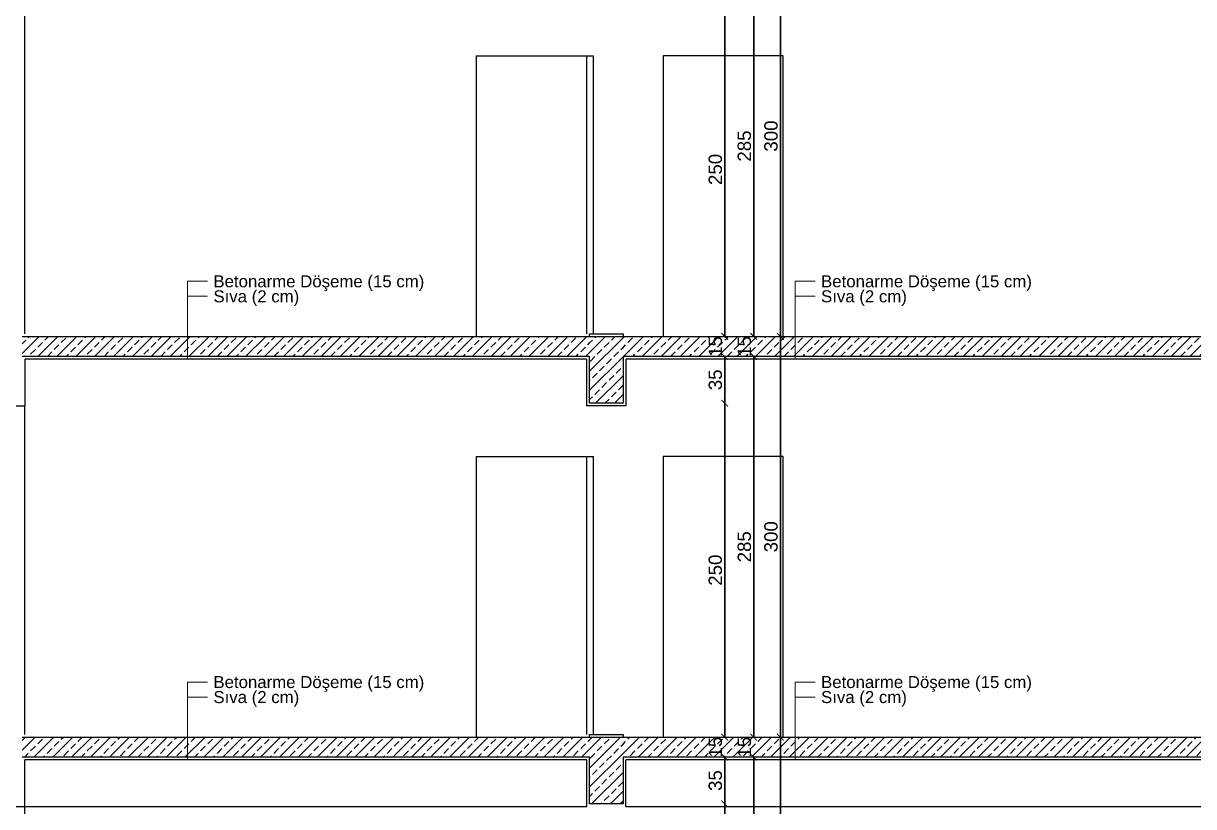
# Model space of a CAD drawing. Header units: millimetres. Extents: x 2232 to 85269, y -3593 to 5869.
# Drawn here: x 76502 to 77378, y 4588 to 5174 of the extents above; entities that cross this region are included whole.
import ezdxf

# ---------------------------------------------------------------- set-up
doc = ezdxf.new("R2010")
doc.units = ezdxf.units.MM
doc.layers.add('Standart', color=7, linetype='Continuous')
doc.layers.add('ölçü iç', color=170, linetype='Continuous', lineweight=9)
doc.layers.add('ÖLÇÜ İÇ', color=7, linetype='Continuous', lineweight=9)
doc.styles.add('arial_1_18', font='arial.ttf', dxfattribs={"height": 0.2})
doc.styles.get("Standard").update_dxf_attribs({"font": 'arial.ttf'})
doc.dimstyles.new('zulay iç ölçü', dxfattribs={"dimtxt": 10, "dimasz": 5, "dimexe": 0.18, "dimexo": 0, "dimgap": 2, "dimtad": 3, "dimdec": 0, "dimzin": 0, "dimdsep": 46, "dimtxsty": 'Standard', "dimblk": 'ARCHTICK', "dimcen": 0.09, "dimse1": 1, "dimse2": 1, "dimadec": 0, "dimazin": 0, "dimtfac": 1, "dimtdec": 0, "dimtix": 1, "dimtofl": 0, "dimtmove": 0, "dimatfit": 3, "dimldrblk": 'ARCHTICK', "dimfxl": 1, "dimtolj": 1, "dimtzin": 0, "dimarcsym": 0})
pattern_1 = [(45, (0, 0), (-7.07107, 7.07107), []), (45, (7.071, 0), (-7.07107, 7.07107), [5, -2.5])]

# ---------------------------------------------------------------- blocks, each defined once
blk = doc.blocks.new('IDE936Entity11019')
at = {"layer": 'Standart', "color": 173, "linetype": 'Continuous', "lineweight": 5}
for points in [[(673.79, 791.25), (673.79, 733)], [(673.79, 791.25), (688.79, 791.25)], [(673.79, 780), (688.79, 780)]]:
    blk.add_lwpolyline(points, dxfattribs=at)
at = {"layer": 'Standart', "color": 173, "linetype": 'Continuous', "lineweight": 5, "style": 'arial_1_18'}
for s, p in [('Betonarme Döşeme (15 cm)', (693.29, 786.75)), ('Sıva (2 cm)', (693.29, 775.5))]:
    blk.add_text(s, height=9, dxfattribs=at).set_placement(p)
blk = doc.blocks.new('IDE936Entity11020')
at = {"layer": 'Standart', "color": 173, "linetype": 'Continuous', "lineweight": 5}
for points in [[(1128.79, 791.25), (1128.79, 733)], [(1128.79, 791.25), (1143.79, 791.25)], [(1128.79, 780), (1143.79, 780)]]:
    blk.add_lwpolyline(points, dxfattribs=at)
at = {"layer": 'Standart', "color": 173, "linetype": 'Continuous', "lineweight": 5, "style": 'arial_1_18'}
for s, p in [('Betonarme Döşeme (15 cm)', (1148.29, 786.75)), ('Sıva (2 cm)', (1148.29, 775.5))]:
    blk.add_text(s, height=9, dxfattribs=at).set_placement(p)
blk = doc.blocks.new('IDE936Entity11030')
at = {"layer": 'Standart', "color": 173, "linetype": 'Continuous', "lineweight": 5}
for points in [[(1128.79, 491.25), (1128.79, 433)], [(1128.79, 491.25), (1143.79, 491.25)], [(1128.79, 480), (1143.79, 480)]]:
    blk.add_lwpolyline(points, dxfattribs=at)
at = {"layer": 'Standart', "color": 173, "linetype": 'Continuous', "lineweight": 5, "style": 'arial_1_18'}
for s, p in [('Betonarme Döşeme (15 cm)', (1148.29, 486.75)), ('Sıva (2 cm)', (1148.29, 475.5))]:
    blk.add_text(s, height=9, dxfattribs=at).set_placement(p)
blk = doc.blocks.new('IDE936Entity11031')
at = {"layer": 'Standart', "color": 173, "linetype": 'Continuous', "lineweight": 5}
for points in [[(673.79, 491.25), (673.79, 433)], [(673.79, 491.25), (688.79, 491.25)], [(673.79, 480), (688.79, 480)]]:
    blk.add_lwpolyline(points, dxfattribs=at)
at = {"layer": 'Standart', "color": 173, "linetype": 'Continuous', "lineweight": 5, "style": 'arial_1_18'}
for s, p in [('Betonarme Döşeme (15 cm)', (693.29, 486.75)), ('Sıva (2 cm)', (693.29, 475.5))]:
    blk.add_text(s, height=9, dxfattribs=at).set_placement(p)
blk = doc.blocks.new('IDE936Entity11076')
at = {"layer": 'Standart', "linetype": 'Continuous', "lineweight": -3}
h = blk.add_hatch(dxfattribs=at)
h.set_pattern_fill('ANSI33', color=171, scale=40, style=0)
h.set_pattern_definition(pattern_1)
h.paths.add_polyline_path([(1000, 700), (975, 700), (975, 750), (1000, 750)])
blk = doc.blocks.new('IDE936Entity11080')
at = {"layer": 'Standart', "linetype": 'Continuous', "lineweight": -3}
h = blk.add_hatch(dxfattribs=at)
h.set_pattern_fill('ANSI33', color=171, scale=40, style=0)
h.set_pattern_definition(pattern_1)
h.paths.add_polyline_path([(975, 735), (550, 735), (550, 750), (975, 750)])
blk = doc.blocks.new('IDE936Entity11081')
at = {"layer": 'Standart', "linetype": 'Continuous', "lineweight": -3}
h = blk.add_hatch(dxfattribs=at)
h.set_pattern_fill('ANSI33', color=171, scale=40, style=0)
h.set_pattern_definition(pattern_1)
h.paths.add_polyline_path([(1435, 735), (1000, 735), (1000, 750), (1435, 750)])
blk = doc.blocks.new('IDE936Entity11088')
at = {"layer": 'Standart', "linetype": 'Continuous', "lineweight": -3}
h = blk.add_hatch(dxfattribs=at)
h.set_pattern_fill('ANSI33', color=171, scale=40, style=0)
h.set_pattern_definition(pattern_1)
h.paths.add_polyline_path([(1000, 400), (975, 400), (975, 450), (1000, 450)])
blk = doc.blocks.new('IDE936Entity11099')
at = {"layer": 'Standart', "linetype": 'Continuous', "lineweight": -3}
h = blk.add_hatch(dxfattribs=at)
h.set_pattern_fill('ANSI33', color=171, scale=40, style=0)
h.set_pattern_definition(pattern_1)
h.paths.add_polyline_path([(1435, 435), (1000, 435), (1000, 450), (1435, 450)])
blk = doc.blocks.new('IDE936Entity11100')
at = {"layer": 'Standart', "linetype": 'Continuous', "lineweight": -3}
h = blk.add_hatch(dxfattribs=at)
h.set_pattern_fill('ANSI33', color=171, scale=40, style=0)
h.set_pattern_definition(pattern_1)
h.paths.add_polyline_path([(975, 435), (550, 435), (550, 450), (975, 450)])
blk = doc.blocks.new('IDE936Entity11160')
at = {"layer": 'Standart', "color": 159, "linetype": 'Continuous', "lineweight": -3}
blk.add_lwpolyline([(973, 752), (973, 960.05)], dxfattribs=at)
blk = doc.blocks.new('IDE936Entity11185')
at = {"layer": 'Standart', "color": 159, "linetype": 'Continuous', "lineweight": -3}
blk.add_lwpolyline([(1030, 960.05), (1030, 750.05)], dxfattribs=at)
blk = doc.blocks.new('IDE936Entity11186')
at = {"layer": 'Standart', "color": 159, "linetype": 'Continuous', "lineweight": -3}
blk.add_lwpolyline([(1120, 750.05), (1120, 960.05)], dxfattribs=at)
blk = doc.blocks.new('IDE936Entity11187')
at = {"layer": 'Standart', "color": 159, "linetype": 'Continuous', "lineweight": -3}
blk.add_lwpolyline([(1120, 960.05), (1030, 960.05)], dxfattribs=at)
blk = doc.blocks.new('IDE936Entity11188')
at = {"layer": 'Standart', "color": 159, "linetype": 'Continuous', "lineweight": -3}
blk.add_lwpolyline([(552, 752), (552, 998)], dxfattribs=at)
blk = doc.blocks.new('IDE936Entity11189')
at = {"layer": 'Standart', "color": 159, "linetype": 'Continuous', "lineweight": -3}
blk.add_lwpolyline([(890, 960.05), (890, 750.05)], dxfattribs=at)
blk = doc.blocks.new('IDE936Entity11190')
at = {"layer": 'Standart', "color": 159, "linetype": 'Continuous', "lineweight": -3}
blk.add_lwpolyline([(978, 752), (978, 960.05)], dxfattribs=at)
blk = doc.blocks.new('IDE936Entity11191')
at = {"layer": 'Standart', "color": 159, "linetype": 'Continuous', "lineweight": -3}
blk.add_lwpolyline([(890, 960.05), (973, 960.05)], dxfattribs=at)
blk = doc.blocks.new('IDE936Entity11204')
at = {"layer": 'Standart', "color": 159, "linetype": 'Continuous', "lineweight": -3}
blk.add_lwpolyline([(973, 452), (973, 660.05)], dxfattribs=at)
blk = doc.blocks.new('IDE936Entity11213')
at = {"layer": 'Standart', "color": 159, "linetype": 'Continuous', "lineweight": -3}
blk.add_lwpolyline([(552, 452), (552, 698)], dxfattribs=at)
blk = doc.blocks.new('IDE936Entity11214')
at = {"layer": 'Standart', "color": 159, "linetype": 'Continuous', "lineweight": -3}
blk.add_lwpolyline([(890, 660.05), (890, 450.05)], dxfattribs=at)
blk = doc.blocks.new('IDE936Entity11215')
at = {"layer": 'Standart', "color": 159, "linetype": 'Continuous', "lineweight": -3}
blk.add_lwpolyline([(978, 452), (978, 660.05)], dxfattribs=at)
blk = doc.blocks.new('IDE936Entity11216')
at = {"layer": 'Standart', "color": 159, "linetype": 'Continuous', "lineweight": -3}
blk.add_lwpolyline([(890, 660.05), (973, 660.05)], dxfattribs=at)
blk = doc.blocks.new('IDE936Entity11218')
at = {"layer": 'Standart', "color": 159, "linetype": 'Continuous', "lineweight": -3}
blk.add_lwpolyline([(1030, 660.05), (1030, 450.05)], dxfattribs=at)
blk = doc.blocks.new('IDE936Entity11219')
at = {"layer": 'Standart', "color": 159, "linetype": 'Continuous', "lineweight": -3}
blk.add_lwpolyline([(1120, 450.05), (1120, 660.05)], dxfattribs=at)
blk = doc.blocks.new('IDE936Entity11220')
at = {"layer": 'Standart', "color": 159, "linetype": 'Continuous', "lineweight": -3}
blk.add_lwpolyline([(1120, 660.05), (1030, 660.05)], dxfattribs=at)
blk = doc.blocks.new('IDE936Entity11240')
at = {"layer": 'Standart', "color": 159, "linetype": 'Continuous', "lineweight": -3}
blk.add_lwpolyline([(552, 52), (552, 398)], dxfattribs=at)
blk = doc.blocks.new('IDE936Entity11254')
at = {"layer": 'Standart', "color": 159, "linetype": 'Continuous', "lineweight": -3}
blk.add_lwpolyline([(552, 398), (973, 398)], dxfattribs=at)
blk = doc.blocks.new('IDE936Entity11255')
at = {"layer": 'Standart', "color": 159, "linetype": 'Continuous', "lineweight": -3}
blk.add_lwpolyline([(1002, 398), (1433, 398)], dxfattribs=at)
blk = doc.blocks.new('IDE936Entity11369')
at = {"layer": 'Standart', "color": 159, "linetype": 'Continuous', "lineweight": -3}
blk.add_lwpolyline([(975, 700), (975, 735)], dxfattribs=at)
blk = doc.blocks.new('IDE936Entity11370')
at = {"layer": 'Standart', "color": 159, "linetype": 'Continuous', "lineweight": -3}
blk.add_lwpolyline([(1000, 700), (975, 700)], dxfattribs=at)
blk = doc.blocks.new('IDE936Entity11371')
at = {"layer": 'Standart', "color": 159, "linetype": 'Continuous', "lineweight": -3}
blk.add_lwpolyline([(975, 750.05), (1000, 750)], dxfattribs=at)
blk = doc.blocks.new('IDE936Entity11372')
at = {"layer": 'Standart', "color": 159, "linetype": 'Continuous', "lineweight": -3}
blk.add_lwpolyline([(1000, 750), (1030, 750.05)], dxfattribs=at)
blk = doc.blocks.new('IDE936Entity11376')
at = {"layer": 'Standart', "color": 159, "linetype": 'Continuous', "lineweight": -3}
blk.add_lwpolyline([(550, 750), (890, 750.05)], dxfattribs=at)
blk = doc.blocks.new('IDE936Entity11386')
at = {"layer": 'Standart', "color": 159, "linetype": 'Continuous', "lineweight": -3}
blk.add_lwpolyline([(975, 735), (550, 735)], dxfattribs=at)
blk = doc.blocks.new('IDE936Entity11387')
at = {"layer": 'Standart', "color": 159, "linetype": 'Continuous', "lineweight": -3}
blk.add_lwpolyline([(1435, 735), (1000, 735)], dxfattribs=at)
blk = doc.blocks.new('IDE936Entity11403')
at = {"layer": 'Standart', "color": 159, "linetype": 'Continuous', "lineweight": -3}
blk.add_lwpolyline([(550, 450), (890, 450.05)], dxfattribs=at)
blk = doc.blocks.new('IDE936Entity11404')
at = {"layer": 'Standart', "color": 159, "linetype": 'Continuous', "lineweight": -3}
blk.add_lwpolyline([(975, 400), (975, 435)], dxfattribs=at)
blk = doc.blocks.new('IDE936Entity11405')
at = {"layer": 'Standart', "color": 159, "linetype": 'Continuous', "lineweight": -3}
blk.add_lwpolyline([(1000, 400), (975, 400)], dxfattribs=at)
blk = doc.blocks.new('IDE936Entity11406')
at = {"layer": 'Standart', "color": 159, "linetype": 'Continuous', "lineweight": -3}
blk.add_lwpolyline([(975, 450.05), (1000, 450)], dxfattribs=at)
blk = doc.blocks.new('IDE936Entity11407')
at = {"layer": 'Standart', "color": 159, "linetype": 'Continuous', "lineweight": -3}
blk.add_lwpolyline([(1000, 450), (1030, 450.05)], dxfattribs=at)
blk = doc.blocks.new('IDE936Entity11440')
at = {"layer": 'Standart', "color": 159, "linetype": 'Continuous', "lineweight": -3}
blk.add_lwpolyline([(1000, 435), (1000, 400)], dxfattribs=at)
blk = doc.blocks.new('IDE936Entity11441')
at = {"layer": 'Standart', "color": 159, "linetype": 'Continuous', "lineweight": -3}
blk.add_lwpolyline([(1435, 435), (1000, 435)], dxfattribs=at)
blk = doc.blocks.new('IDE936Entity11443')
at = {"layer": 'Standart', "color": 159, "linetype": 'Continuous', "lineweight": -3}
blk.add_lwpolyline([(975, 435), (550, 435)], dxfattribs=at)
blk = doc.blocks.new('IDE936Entity11508')
at = {"layer": 'Standart', "color": 159, "linetype": 'Continuous', "lineweight": -3}
blk.add_lwpolyline([(1000, 735), (1000, 700)], dxfattribs=at)
blk = doc.blocks.new('IDE936Entity11657')
at = {"layer": 'Standart', "color": 11, "linetype": 'Continuous', "lineweight": -3}
blk.add_lwpolyline([(975, 750.05), (975, 752)], dxfattribs=at)
blk = doc.blocks.new('IDE936Entity11658')
at = {"layer": 'Standart', "color": 11, "linetype": 'Continuous', "lineweight": -3}
blk.add_lwpolyline([(975, 752), (1000, 752)], dxfattribs=at)
blk = doc.blocks.new('IDE936Entity11659')
at = {"layer": 'Standart', "color": 11, "linetype": 'Continuous', "lineweight": -3}
blk.add_lwpolyline([(1000, 752), (1000, 750)], dxfattribs=at)
blk = doc.blocks.new('IDE936Entity11689')
at = {"layer": 'Standart', "color": 11, "linetype": 'Continuous', "lineweight": -3}
blk.add_lwpolyline([(1433, 733), (1002, 733)], dxfattribs=at)
blk = doc.blocks.new('IDE936Entity11690')
at = {"layer": 'Standart', "color": 11, "linetype": 'Continuous', "lineweight": -3}
blk.add_lwpolyline([(1002, 733), (1002, 698)], dxfattribs=at)
blk = doc.blocks.new('IDE936Entity11691')
at = {"layer": 'Standart', "color": 11, "linetype": 'Continuous', "lineweight": -3}
blk.add_lwpolyline([(1002, 698), (973, 698)], dxfattribs=at)
blk = doc.blocks.new('IDE936Entity11692')
at = {"layer": 'Standart', "color": 11, "linetype": 'Continuous', "lineweight": -3}
blk.add_lwpolyline([(973, 698), (973, 733)], dxfattribs=at)
blk = doc.blocks.new('IDE936Entity11693')
at = {"layer": 'Standart', "color": 11, "linetype": 'Continuous', "lineweight": -3}
blk.add_lwpolyline([(973, 733), (552, 733)], dxfattribs=at)
blk = doc.blocks.new('IDE936Entity11694')
at = {"layer": 'Standart', "color": 11, "linetype": 'Continuous', "lineweight": -3}
blk.add_lwpolyline([(552, 733), (552, 698)], dxfattribs=at)
blk = doc.blocks.new('IDE936Entity11711')
at = {"layer": 'Standart', "color": 11, "linetype": 'Continuous', "lineweight": -3}
blk.add_lwpolyline([(975, 450.05), (975, 452)], dxfattribs=at)
blk = doc.blocks.new('IDE936Entity11712')
at = {"layer": 'Standart', "color": 11, "linetype": 'Continuous', "lineweight": -3}
blk.add_lwpolyline([(975, 452), (1000, 452)], dxfattribs=at)
blk = doc.blocks.new('IDE936Entity11713')
at = {"layer": 'Standart', "color": 11, "linetype": 'Continuous', "lineweight": -3}
blk.add_lwpolyline([(1000, 452), (1000, 450)], dxfattribs=at)
blk = doc.blocks.new('IDE936Entity11738')
at = {"layer": 'Standart', "color": 11, "linetype": 'Continuous', "lineweight": -3}
blk.add_lwpolyline([(1433, 433), (1002, 433)], dxfattribs=at)
blk = doc.blocks.new('IDE936Entity11739')
at = {"layer": 'Standart', "color": 11, "linetype": 'Continuous', "lineweight": -3}
blk.add_lwpolyline([(1002, 398), (1002, 433)], dxfattribs=at)
blk = doc.blocks.new('IDE936Entity11740')
at = {"layer": 'Standart', "color": 11, "linetype": 'Continuous', "lineweight": -3}
blk.add_lwpolyline([(973, 398), (973, 433)], dxfattribs=at)
blk = doc.blocks.new('IDE936Entity11741')
at = {"layer": 'Standart', "color": 11, "linetype": 'Continuous', "lineweight": -3}
blk.add_lwpolyline([(973, 433), (552, 433)], dxfattribs=at)
blk = doc.blocks.new('IDE936Entity11742')
at = {"layer": 'Standart', "color": 11, "linetype": 'Continuous', "lineweight": -3}
blk.add_lwpolyline([(552, 398), (552, 433)], dxfattribs=at)
blk = doc.blocks.new('IDE936Entity11815')
at = {"layer": 'Standart', "color": 159, "linetype": 'Continuous', "lineweight": -3}
blk.add_lwpolyline([(973, 960.05), (978, 960.05)], dxfattribs=at)
blk = doc.blocks.new('IDE936Entity11818')
at = {"layer": 'Standart', "color": 159, "linetype": 'Continuous', "lineweight": -3}
blk.add_lwpolyline([(973, 660.05), (978, 660.05)], dxfattribs=at)
blk = doc.blocks.new('IDE936Entity11848')
at = {"layer": 'Standart', "color": 159, "linetype": 'Continuous', "lineweight": -3}
blk.add_lwpolyline([(1030, 750.05), (1120, 750.05)], dxfattribs=at)
blk = doc.blocks.new('IDE936Entity11849')
at = {"layer": 'Standart', "color": 159, "linetype": 'Continuous', "lineweight": -3}
blk.add_lwpolyline([(1120, 750.05), (1435, 750)], dxfattribs=at)
blk = doc.blocks.new('IDE936Entity11850')
at = {"layer": 'Standart', "color": 159, "linetype": 'Continuous', "lineweight": -3}
blk.add_lwpolyline([(890, 750.05), (975, 750.05)], dxfattribs=at)
blk = doc.blocks.new('IDE936Entity11857')
at = {"layer": 'Standart', "color": 159, "linetype": 'Continuous', "lineweight": -3}
blk.add_lwpolyline([(890, 450.05), (975, 450.05)], dxfattribs=at)
blk = doc.blocks.new('IDE936Entity11858')
at = {"layer": 'Standart', "color": 159, "linetype": 'Continuous', "lineweight": -3}
blk.add_lwpolyline([(1030, 450.05), (1120, 450.05)], dxfattribs=at)
blk = doc.blocks.new('IDE936Entity11859')
at = {"layer": 'Standart', "color": 159, "linetype": 'Continuous', "lineweight": -3}
blk.add_lwpolyline([(1120, 450.05), (1435, 450)], dxfattribs=at)
blk = doc.blocks.new('IDE936Entity11924')
at = {"layer": 'Standart', "color": 11, "linetype": 'Continuous', "lineweight": -3}
blk.add_lwpolyline([(540, 698), (552, 698)], dxfattribs=at)
blk = doc.blocks.new('IDE936Entity11937')
at = {"layer": 'Standart', "color": 11, "linetype": 'Continuous', "lineweight": -3}
blk.add_lwpolyline([(523, 398), (552, 398)], dxfattribs=at)
blk = doc.blocks.new('_ArchTick')
at = {"color": 0, "linetype": 'ByBlock', "const_width": 0.15}
blk.add_lwpolyline([(-0.5, -0.5), (0.5, 0.5)], dxfattribs=at)
blk = doc.blocks.new('*D2443')
at = {"layer": 'Defpoints', "color": 0, "transparency": 16777216}
for p in [(661177.16, -126828.54), (661187, -127078.54), (661204.5, -127078.54)]:
    blk.add_point(p, dxfattribs=at)
at = {"layer": 'ÖLÇÜ İÇ', "color": 0, "lineweight": -2, "transparency": 16777216}
blk.add_line((661204.5, -126828.54), (661204.5, -127078.54), dxfattribs=at)
at = {"layer": 'ÖLÇÜ İÇ', "color": 0, "lineweight": -2, "transparency": 16777216, "xscale": 5, "yscale": 5, "zscale": 5}
for p, rotation in [((661204.5, -126828.54), 90), ((661204.5, -127078.54), 270)]:
    blk.add_blockref('_ArchTick', p, dxfattribs=dict(at, rotation=rotation))
at = {"layer": 'ÖLÇÜ İÇ', "color": 0, "transparency": 16777216, "insert": (661197.5, -126953.54), "char_height": 10, "attachment_point": 5, "rotation": 90}
blk.add_mtext('\\A1;250', dxfattribs=at)
blk = doc.blocks.new('*D2444')
at = {"layer": 'Defpoints', "color": 0, "transparency": 16777216}
for p in [(661246.19, -126778.54), (661246.19, -127078.54), (661246.19, -127078.54)]:
    blk.add_point(p, dxfattribs=at)
at = {"layer": 'ÖLÇÜ İÇ', "color": 0, "lineweight": -2, "transparency": 16777216}
blk.add_line((661246.19, -126778.54), (661246.19, -127078.54), dxfattribs=at)
at = {"layer": 'ÖLÇÜ İÇ', "color": 0, "lineweight": -2, "transparency": 16777216, "xscale": 5, "yscale": 5, "zscale": 5}
for p, rotation in [((661246.19, -126778.54), 90), ((661246.19, -127078.54), 270)]:
    blk.add_blockref('_ArchTick', p, dxfattribs=dict(at, rotation=rotation))
at = {"layer": 'ÖLÇÜ İÇ', "color": 0, "transparency": 16777216, "insert": (661239.19, -126928.54), "char_height": 10, "attachment_point": 5, "rotation": 90}
blk.add_mtext('\\A1;300', dxfattribs=at)
blk = doc.blocks.new('*D2447')
at = {"layer": 'Defpoints', "color": 0, "transparency": 16777216}
for p in [(661197.5, -127078.54), (661197.5, -127093.54), (661204.5, -127093.54)]:
    blk.add_point(p, dxfattribs=at)
at = {"layer": 'ÖLÇÜ İÇ', "color": 0, "lineweight": -2, "transparency": 16777216}
for p, q in [((661204.5, -127078.54), (661204.5, -127073.54)), ((661204.5, -127093.54), (661204.5, -127098.54))]:
    blk.add_line(p, q, dxfattribs=at)
at = {"layer": 'ÖLÇÜ İÇ', "color": 0, "lineweight": -2, "transparency": 16777216, "xscale": 5, "yscale": 5, "zscale": 5}
for p, rotation in [((661204.5, -127078.54), 270), ((661204.5, -127093.54), 90)]:
    blk.add_blockref('_ArchTick', p, dxfattribs=dict(at, rotation=rotation))
at = {"layer": 'ÖLÇÜ İÇ', "color": 0, "transparency": 16777216, "insert": (661197.5, -127086.04), "char_height": 10, "attachment_point": 5, "rotation": 90}
blk.add_mtext('\\A1;15', dxfattribs=at)
blk = doc.blocks.new('*D2448')
at = {"layer": 'Defpoints', "color": 0, "transparency": 16777216}
for p in [(661197.5, -127093.54), (661177.16, -127128.54), (661204.5, -127128.54)]:
    blk.add_point(p, dxfattribs=at)
at = {"layer": 'ÖLÇÜ İÇ', "color": 0, "lineweight": -2, "transparency": 16777216}
blk.add_line((661204.5, -127093.54), (661204.5, -127128.54), dxfattribs=at)
at = {"layer": 'ÖLÇÜ İÇ', "color": 0, "lineweight": -2, "transparency": 16777216, "xscale": 5, "yscale": 5, "zscale": 5}
for p, rotation in [((661204.5, -127093.54), 90), ((661204.5, -127128.54), 270)]:
    blk.add_blockref('_ArchTick', p, dxfattribs=dict(at, rotation=rotation))
at = {"layer": 'ÖLÇÜ İÇ', "color": 0, "transparency": 16777216, "insert": (661197.5, -127111.04), "char_height": 10, "attachment_point": 5, "rotation": 90}
blk.add_mtext('\\A1;35', dxfattribs=at)
blk = doc.blocks.new('*D2449')
at = {"layer": 'Defpoints', "color": 0, "transparency": 16777216}
for p in [(661177.16, -127128.54), (661187, -127378.54), (661204.5, -127378.54)]:
    blk.add_point(p, dxfattribs=at)
at = {"layer": 'ÖLÇÜ İÇ', "color": 0, "lineweight": -2, "transparency": 16777216}
blk.add_line((661204.5, -127128.54), (661204.5, -127378.54), dxfattribs=at)
at = {"layer": 'ÖLÇÜ İÇ', "color": 0, "lineweight": -2, "transparency": 16777216, "xscale": 5, "yscale": 5, "zscale": 5}
for p, rotation in [((661204.5, -127128.54), 90), ((661204.5, -127378.54), 270)]:
    blk.add_blockref('_ArchTick', p, dxfattribs=dict(at, rotation=rotation))
at = {"layer": 'ÖLÇÜ İÇ', "color": 0, "transparency": 16777216, "insert": (661197.5, -127253.54), "char_height": 10, "attachment_point": 5, "rotation": 90}
blk.add_mtext('\\A1;250', dxfattribs=at)
blk = doc.blocks.new('*D2450')
at = {"layer": 'Defpoints', "color": 0, "transparency": 16777216}
for p in [(661246.19, -127078.54), (661246.19, -127378.54), (661246.19, -127378.54)]:
    blk.add_point(p, dxfattribs=at)
at = {"layer": 'ÖLÇÜ İÇ', "color": 0, "lineweight": -2, "transparency": 16777216}
blk.add_line((661246.19, -127078.54), (661246.19, -127378.54), dxfattribs=at)
at = {"layer": 'ÖLÇÜ İÇ', "color": 0, "lineweight": -2, "transparency": 16777216, "xscale": 5, "yscale": 5, "zscale": 5}
for p, rotation in [((661246.19, -127078.54), 90), ((661246.19, -127378.54), 270)]:
    blk.add_blockref('_ArchTick', p, dxfattribs=dict(at, rotation=rotation))
at = {"layer": 'ÖLÇÜ İÇ', "color": 0, "transparency": 16777216, "insert": (661239.19, -127228.54), "char_height": 10, "attachment_point": 5, "rotation": 90}
blk.add_mtext('\\A1;300', dxfattribs=at)
blk = doc.blocks.new('*D2461')
at = {"layer": 'Defpoints', "color": 0, "transparency": 16777216}
for p in [(661178.88, -126793.54), (661226.24, -127078.54), (661226.24, -127078.54)]:
    blk.add_point(p, dxfattribs=at)
at = {"layer": 'ÖLÇÜ İÇ', "color": 0, "lineweight": -2, "transparency": 16777216}
blk.add_line((661226.24, -126793.54), (661226.24, -127078.54), dxfattribs=at)
at = {"layer": 'ÖLÇÜ İÇ', "color": 0, "lineweight": -2, "transparency": 16777216, "xscale": 5, "yscale": 5, "zscale": 5}
for p, rotation in [((661226.24, -126793.54), 90), ((661226.24, -127078.54), 270)]:
    blk.add_blockref('_ArchTick', p, dxfattribs=dict(at, rotation=rotation))
at = {"layer": 'ÖLÇÜ İÇ', "color": 0, "transparency": 16777216, "insert": (661219.24, -126936.04), "char_height": 10, "attachment_point": 5, "rotation": 90}
blk.add_mtext('\\A1;285', dxfattribs=at)
blk = doc.blocks.new('*D2462')
at = {"layer": 'Defpoints', "color": 0, "transparency": 16777216}
for p in [(661220.99, -127078.54), (661178.88, -127093.54), (661226.24, -127093.54)]:
    blk.add_point(p, dxfattribs=at)
at = {"layer": 'ÖLÇÜ İÇ', "color": 0, "lineweight": -2, "transparency": 16777216}
for p, q in [((661226.24, -127078.54), (661226.24, -127073.54)), ((661226.24, -127093.54), (661226.24, -127098.54))]:
    blk.add_line(p, q, dxfattribs=at)
at = {"layer": 'ÖLÇÜ İÇ', "color": 0, "lineweight": -2, "transparency": 16777216, "xscale": 5, "yscale": 5, "zscale": 5}
for p, rotation in [((661226.24, -127078.54), 270), ((661226.24, -127093.54), 90)]:
    blk.add_blockref('_ArchTick', p, dxfattribs=dict(at, rotation=rotation))
at = {"layer": 'ÖLÇÜ İÇ', "color": 0, "transparency": 16777216, "insert": (661219.24, -127086.04), "char_height": 10, "attachment_point": 5, "rotation": 90}
blk.add_mtext('\\A1;15', dxfattribs=at)
blk = doc.blocks.new('*D2463')
at = {"layer": 'Defpoints', "color": 0, "transparency": 16777216}
for p in [(661178.88, -127093.54), (661226.24, -127378.54), (661226.24, -127378.54)]:
    blk.add_point(p, dxfattribs=at)
at = {"layer": 'ÖLÇÜ İÇ', "color": 0, "lineweight": -2, "transparency": 16777216}
blk.add_line((661226.24, -127093.54), (661226.24, -127378.54), dxfattribs=at)
at = {"layer": 'ÖLÇÜ İÇ', "color": 0, "lineweight": -2, "transparency": 16777216, "xscale": 5, "yscale": 5, "zscale": 5}
for p, rotation in [((661226.24, -127093.54), 90), ((661226.24, -127378.54), 270)]:
    blk.add_blockref('_ArchTick', p, dxfattribs=dict(at, rotation=rotation))
at = {"layer": 'ÖLÇÜ İÇ', "color": 0, "transparency": 16777216, "insert": (661219.24, -127236.04), "char_height": 10, "attachment_point": 5, "rotation": 90}
blk.add_mtext('\\A1;285', dxfattribs=at)
blk = doc.blocks.new('*D2464')
at = {"layer": 'Defpoints', "color": 0, "transparency": 16777216}
for p in [(661197.5, -127378.54), (661197.5, -127393.54), (661204.5, -127393.54)]:
    blk.add_point(p, dxfattribs=at)
at = {"layer": 'ÖLÇÜ İÇ', "color": 0, "lineweight": -2, "transparency": 16777216}
for p, q in [((661204.5, -127378.54), (661204.5, -127373.54)), ((661204.5, -127393.54), (661204.5, -127398.54))]:
    blk.add_line(p, q, dxfattribs=at)
at = {"layer": 'ÖLÇÜ İÇ', "color": 0, "lineweight": -2, "transparency": 16777216, "xscale": 5, "yscale": 5, "zscale": 5}
for p, rotation in [((661204.5, -127378.54), 270), ((661204.5, -127393.54), 90)]:
    blk.add_blockref('_ArchTick', p, dxfattribs=dict(at, rotation=rotation))
at = {"layer": 'ÖLÇÜ İÇ', "color": 0, "transparency": 16777216, "insert": (661197.5, -127386.04), "char_height": 10, "attachment_point": 5, "rotation": 90}
blk.add_mtext('\\A1;15', dxfattribs=at)
blk = doc.blocks.new('*D2465')
at = {"layer": 'Defpoints', "color": 0, "transparency": 16777216}
for p in [(661197.5, -127393.54), (661177.16, -127428.54), (661204.5, -127428.54)]:
    blk.add_point(p, dxfattribs=at)
at = {"layer": 'ÖLÇÜ İÇ', "color": 0, "lineweight": -2, "transparency": 16777216}
blk.add_line((661204.5, -127393.54), (661204.5, -127428.54), dxfattribs=at)
at = {"layer": 'ÖLÇÜ İÇ', "color": 0, "lineweight": -2, "transparency": 16777216, "xscale": 5, "yscale": 5, "zscale": 5}
for p, rotation in [((661204.5, -127393.54), 90), ((661204.5, -127428.54), 270)]:
    blk.add_blockref('_ArchTick', p, dxfattribs=dict(at, rotation=rotation))
at = {"layer": 'ÖLÇÜ İÇ', "color": 0, "transparency": 16777216, "insert": (661197.5, -127411.04), "char_height": 10, "attachment_point": 5, "rotation": 90}
blk.add_mtext('\\A1;35', dxfattribs=at)
blk = doc.blocks.new('*D2466')
at = {"layer": 'Defpoints', "color": 0, "transparency": 16777216}
for p in [(661177.16, -127428.54), (661187, -127778.54), (661204.5, -127778.54)]:
    blk.add_point(p, dxfattribs=at)
at = {"layer": 'ÖLÇÜ İÇ', "color": 0, "lineweight": -2, "transparency": 16777216}
blk.add_line((661204.5, -127428.54), (661204.5, -127778.54), dxfattribs=at)
at = {"layer": 'ÖLÇÜ İÇ', "color": 0, "lineweight": -2, "transparency": 16777216, "xscale": 5, "yscale": 5, "zscale": 5}
for p, rotation in [((661204.5, -127428.54), 90), ((661204.5, -127778.54), 270)]:
    blk.add_blockref('_ArchTick', p, dxfattribs=dict(at, rotation=rotation))
at = {"layer": 'ÖLÇÜ İÇ', "color": 0, "transparency": 16777216, "insert": (661197.5, -127603.54), "char_height": 10, "attachment_point": 5, "rotation": 90}
blk.add_mtext('\\A1;350', dxfattribs=at)
blk = doc.blocks.new('*D2467')
at = {"layer": 'Defpoints', "color": 0, "transparency": 16777216}
for p in [(661246.19, -127378.54), (661246.19, -127778.54), (661246.19, -127778.54)]:
    blk.add_point(p, dxfattribs=at)
at = {"layer": 'ÖLÇÜ İÇ', "color": 0, "lineweight": -2, "transparency": 16777216}
blk.add_line((661246.19, -127378.54), (661246.19, -127778.54), dxfattribs=at)
at = {"layer": 'ÖLÇÜ İÇ', "color": 0, "lineweight": -2, "transparency": 16777216, "xscale": 5, "yscale": 5, "zscale": 5}
for p, rotation in [((661246.19, -127378.54), 90), ((661246.19, -127778.54), 270)]:
    blk.add_blockref('_ArchTick', p, dxfattribs=dict(at, rotation=rotation))
at = {"layer": 'ÖLÇÜ İÇ', "color": 0, "transparency": 16777216, "insert": (661239.19, -127578.54), "char_height": 10, "attachment_point": 5, "rotation": 90}
blk.add_mtext('\\A1;400', dxfattribs=at)
blk = doc.blocks.new('*D2468')
at = {"layer": 'Defpoints', "color": 0, "transparency": 16777216}
for p in [(661220.99, -127378.54), (661178.88, -127393.54), (661226.24, -127393.54)]:
    blk.add_point(p, dxfattribs=at)
at = {"layer": 'ÖLÇÜ İÇ', "color": 0, "lineweight": -2, "transparency": 16777216}
for p, q in [((661226.24, -127378.54), (661226.24, -127373.54)), ((661226.24, -127393.54), (661226.24, -127398.54))]:
    blk.add_line(p, q, dxfattribs=at)
at = {"layer": 'ÖLÇÜ İÇ', "color": 0, "lineweight": -2, "transparency": 16777216, "xscale": 5, "yscale": 5, "zscale": 5}
for p, rotation in [((661226.24, -127378.54), 270), ((661226.24, -127393.54), 90)]:
    blk.add_blockref('_ArchTick', p, dxfattribs=dict(at, rotation=rotation))
at = {"layer": 'ÖLÇÜ İÇ', "color": 0, "transparency": 16777216, "insert": (661219.24, -127386.04), "char_height": 10, "attachment_point": 5, "rotation": 90}
blk.add_mtext('\\A1;15', dxfattribs=at)
blk = doc.blocks.new('*D2469')
at = {"layer": 'Defpoints', "color": 0, "transparency": 16777216}
for p in [(661178.88, -127393.54), (661226.24, -127778.54), (661226.24, -127778.54)]:
    blk.add_point(p, dxfattribs=at)
at = {"layer": 'ÖLÇÜ İÇ', "color": 0, "lineweight": -2, "transparency": 16777216}
blk.add_line((661226.24, -127393.54), (661226.24, -127778.54), dxfattribs=at)
at = {"layer": 'ÖLÇÜ İÇ', "color": 0, "lineweight": -2, "transparency": 16777216, "xscale": 5, "yscale": 5, "zscale": 5}
for p, rotation in [((661226.24, -127393.54), 90), ((661226.24, -127778.54), 270)]:
    blk.add_blockref('_ArchTick', p, dxfattribs=dict(at, rotation=rotation))
at = {"layer": 'ÖLÇÜ İÇ', "color": 0, "transparency": 16777216, "insert": (661219.24, -127586.04), "char_height": 10, "attachment_point": 5, "rotation": 90}
blk.add_mtext('\\A1;385', dxfattribs=at)
blk = doc.blocks.new('DFGFDGHN')
at = {"layer": 'ÖLÇÜ İÇ'}
for base, p1, p2, picture, middle in [((661246.19, -127078.54), (661246.19, -126778.54), (661246.19, -127078.54), '*D2444', (661239.19, -126928.54)), ((661204.5, -127078.54), (661177.16, -126828.54), (661187, -127078.54), '*D2443', (661197.5, -126953.54)), ((661226.24, -127093.54), (661220.99, -127078.54), (661178.88, -127093.54), '*D2462', (661219.24, -127086.04)), ((661204.5, -127093.54), (661197.5, -127078.54), (661197.5, -127093.54), '*D2447', (661197.5, -127086.04)), ((661246.19, -127378.54), (661246.19, -127078.54), (661246.19, -127378.54), '*D2450', (661239.19, -127228.54)), ((661204.5, -127128.54), (661197.5, -127093.54), (661177.16, -127128.54), '*D2448', (661197.5, -127111.04)), ((661204.5, -127378.54), (661177.16, -127128.54), (661187, -127378.54), '*D2449', (661197.5, -127253.54)), ((661226.24, -127393.54), (661220.99, -127378.54), (661178.88, -127393.54), '*D2468', (661219.24, -127386.04)), ((661204.5, -127393.54), (661197.5, -127378.54), (661197.5, -127393.54), '*D2464', (661197.5, -127386.04)), ((661246.19, -127778.54), (661246.19, -127378.54), (661246.19, -127778.54), '*D2467', (661239.19, -127578.54)), ((661204.5, -127428.54), (661197.5, -127393.54), (661177.16, -127428.54), '*D2465', (661197.5, -127411.04)), ((661204.5, -127778.54), (661177.16, -127428.54), (661187, -127778.54), '*D2466', (661197.5, -127603.54))]:
    dim = blk.add_linear_dim(base=base, p1=p1, p2=p2, angle=90, dimstyle='zulay iç ölçü', dxfattribs=at)
    dim.commit()
    dim.dimension.update_dxf_attribs({"geometry": picture, "text_midpoint": middle})
for base, p1, p2, picture, middle in [((661226.24, -127078.54), (661178.88, -126793.54), (661226.24, -127078.54), '*D2461', (661219.24, -126936.04)), ((661226.24, -127378.54), (661178.88, -127093.54), (661226.24, -127378.54), '*D2463', (661219.24, -127236.04)), ((661226.24, -127778.54), (661178.88, -127393.54), (661226.24, -127778.54), '*D2469', (661219.24, -127586.04))]:
    dim = blk.add_linear_dim(base=base, p1=p1, p2=p2, angle=90, dimstyle='zulay iç ölçü', override={"dimtmove": 1}, dxfattribs=at)
    dim.commit()
    dim.dimension.update_dxf_attribs({"geometry": picture, "text_midpoint": middle})

msp = doc.modelspace()

# ---------------------------------------------------------------- block references
at = {"layer": 'Standart'}
for name in ['IDE936Entity11188', 'IDE936Entity11189', 'IDE936Entity11191', 'IDE936Entity11160', 'IDE936Entity11815', 'IDE936Entity11190', 'IDE936Entity11185', 'IDE936Entity11187', 'IDE936Entity11186', 'IDE936Entity11019', 'IDE936Entity11020', 'IDE936Entity11657', 'IDE936Entity11658', 'IDE936Entity11659', 'IDE936Entity11376', 'IDE936Entity11080', 'IDE936Entity11850', 'IDE936Entity11371', 'IDE936Entity11076', 'IDE936Entity11372', 'IDE936Entity11081', 'IDE936Entity11848', 'IDE936Entity11849', 'IDE936Entity11386', 'IDE936Entity11369', 'IDE936Entity11387', 'IDE936Entity11508', 'IDE936Entity11693', 'IDE936Entity11694', 'IDE936Entity11692', 'IDE936Entity11689', 'IDE936Entity11690', 'IDE936Entity11370', 'IDE936Entity11924', 'IDE936Entity11213', 'IDE936Entity11691', 'IDE936Entity11214', 'IDE936Entity11216', 'IDE936Entity11204', 'IDE936Entity11818', 'IDE936Entity11215', 'IDE936Entity11218', 'IDE936Entity11220', 'IDE936Entity11219', 'IDE936Entity11031', 'IDE936Entity11030', 'IDE936Entity11403', 'IDE936Entity11100', 'IDE936Entity11857', 'IDE936Entity11711', 'IDE936Entity11712', 'IDE936Entity11406', 'IDE936Entity11088', 'IDE936Entity11713', 'IDE936Entity11407', 'IDE936Entity11099', 'IDE936Entity11858', 'IDE936Entity11859', 'IDE936Entity11443', 'IDE936Entity11741', 'IDE936Entity11742', 'IDE936Entity11740', 'IDE936Entity11404', 'IDE936Entity11440', 'IDE936Entity11441', 'IDE936Entity11738', 'IDE936Entity11739', 'IDE936Entity11937', 'IDE936Entity11240', 'IDE936Entity11254', 'IDE936Entity11405', 'IDE936Entity11255']:
    msp.add_blockref(name, (75950.79, 4190.14), dxfattribs=at)
at = {"layer": 'ölçü iç', "lineweight": 30}
msp.add_blockref('DFGFDGHN', (-584177.56, 132018.68), dxfattribs=at)

doc.saveas('drawing.dxf')
